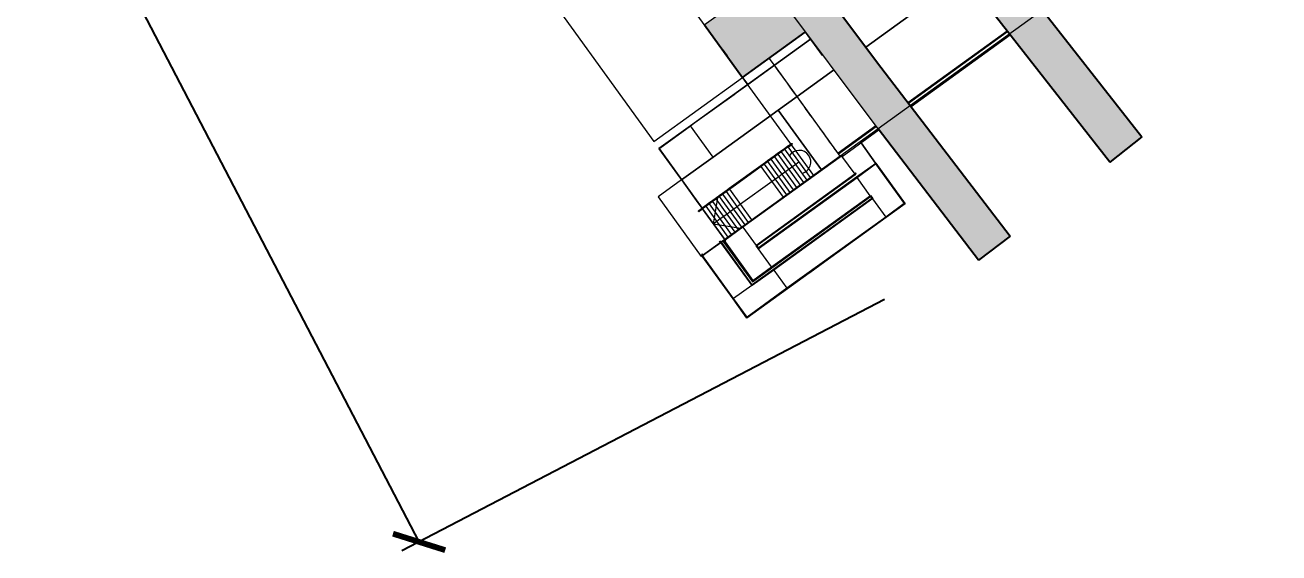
# Model space of a CAD drawing. Header units: metres. Extents: x 286532 to 329498, y 7396783 to 7466136.
# Drawn here: x 320370.2 to 320451.2, y 7410242.3 to 7410276.4 of the extents above; entities that cross this region are included whole.
import ezdxf

# ---------------------------------------------------------------- set-up
doc = ezdxf.new("R2010")
doc.units = ezdxf.units.M
doc.header["$LTSCALE"] = 10
doc.layers.get('0').update_dxf_attribs({"color": 255})
for name, color, linetype, lineweight in [('_  ARQ-AUX-001', 1, 'Continuous', 5), ('_AUX-PLATAFORMA COTAS', 1, 'Continuous', 25), ('_AUX-PLATAFORMA EXISTENTE', 252, 'Continuous', 25), ('ARQ-AUX-001', 1, 'Continuous', 5)]:
    doc.layers.add(name, color=color, linetype=linetype, lineweight=lineweight)
doc.styles.get("Standard").update_dxf_attribs({"font": 'arial.ttf'})
doc.dimstyles.new('ISO-25', dxfattribs={"dimtxt": 2.5, "dimasz": 2.5, "dimexe": 1.25, "dimexo": 0.625, "dimtad": 1, "dimtxsty": 'Standard', "dimcen": 2.5, "dimadec": 0, "dimazin": 0, "dimtfac": 1, "dimtmove": 0, "dimatfit": 3, "dimfxl": 1, "dimarcsym": 0})

# ---------------------------------------------------------------- blocks, each defined once
blk = doc.blocks.new('estação_perus')
at = {"layer": '_  ARQ-AUX-001', "transparency": 33554534}
blk.add_hatch(color=256, dxfattribs=at).paths.add_polyline_path([(40.057, -44.128), (40.056, -44.128), (38.841, -45.007)], flags=0)
at = {"layer": '_AUX-PLATAFORMA EXISTENTE', "true_color": 0xa1a1a1}
for points in [[(-50.602, 166.706), (-53.344, 166.154), (-47.854, 148.223), (-42.138, 131.958), (-36.161, 115.924), (-30.418, 101.505), (-24.058, 87.36), (-16.81, 71.822), (-9.221, 56.574), (-1.548, 42.377), (6.943, 27.569), (15.514, 13.611), (24.533, -0.032), (33.802, -13.424), (42.93, -25.948), (57.454, -44.507), (59.527, -42.885), (47.32, -27.286), (51.392, -24.345), (49.87, -22.237), (45.717, -25.237), (44.935, -24.229), (39.871, -17.049), (41.949, -15.548), (46.379, -21.674), (48.406, -20.21), (41.666, -10.879), (37.554, -13.842), (26.22, 2.555), (17.578, 15.629), (9.115, 29.411), (0.705, 44.077), (-6.991, 58.319), (-14.525, 73.472), (-21.804, 89.108), (-27.885, 102.634), (-33.555, 116.872), (-39.49, 132.793), (-45.147, 148.89), (-50.591, 166.67)], [(-60.092, 161.681), (-61.418, 161.319), (-56.7, 143.868), (-51.182, 126.969), (-45.219, 110.936), (-38.29, 94.067), (-30.653, 77.112), (-23.269, 61.646), (-15.004, 45.463), (-6.444, 30.138), (2.036, 15.864), (11.308, 1.305), (20.674, -12.611), (24.888, -18.547), (20.854, -21.252), (25.346, -27.471), (25.38, -27.446), (29.84, -33.621), (31.829, -32.184), (27.523, -26.223), (29.584, -24.735), (35.353, -32.722), (31.304, -35.647), (33.753, -39.039), (37.803, -36.114), (39.026, -37.798), (48.985, -50.83), (51.025, -49.295), (42.675, -38.369), (32.163, -24.381), (22.689, -11.035), (13.375, 2.809), (3.961, 17.618), (-4.535, 31.954), (-12.811, 46.788), (-20.912, 62.67), (-28.534, 78.643), (-35.865, 94.944), (-42.774, 111.769), (-48.917, 128.315), (-54.569, 144.227), (-60.015, 161.436)]]:
    blk.add_hatch(color=253, dxfattribs=at).paths.add_polyline_path(points, flags=0)
at = {"layer": '_  ARQ-AUX-001'}
for p, q in [((68.378, -23.67), (38.33, -45.375)), ((35.319, -32.747), (31.266, -35.675)), ((42.51, -42.356), (35.319, -32.747)), ((48.052, -32.493), (41.705, -37.078)), ((41.705, -37.078), (48.052, -32.493)), ((31.266, -35.675), (38.33, -45.375)), ((37.803, -36.114), (38.901, -37.634)), ((50.834, -36.047), (44.434, -40.67)), ((44.458, -40.702), (50.859, -36.079)), ((44.63, -40.927), (51.021, -36.287)), ((51.021, -36.287), (50.349, -36.775)), ((35.811, -38.251), (38.134, -36.573)), ((38.134, -36.573), (35.811, -38.251)), ((50.349, -36.775), (49.448, -37.429)), ((35.811, -38.251), (35.48, -37.792)), ((49.448, -37.429), (47.53, -38.821)), ((35.811, -38.251), (30.385, -42.17)), ((34.085, -39.498), (35.811, -38.251)), ((37.275, -40.277), (35.811, -38.251)), ((39.624, -38.58), (37.275, -40.277)), ((37.275, -40.277), (39.624, -38.58)), ((47.53, -38.821), (46.337, -39.688)), ((34.085, -39.498), (28.368, -43.627)), ((33.348, -40.03), (34.085, -39.498)), ((33.753, -39.039), (34.085, -39.498)), ((33.753, -39.039), (34.085, -39.498)), ((33.98, -39.352), (33.811, -39.118)), ((34.085, -39.498), (33.98, -39.352)), ((30.68, -41.957), (33.203, -40.135)), ((33.203, -40.135), (33.348, -40.03)), ((36.059, -41.156), (37.275, -40.277)), ((37.275, -40.277), (36.059, -41.156)), ((40.057, -44.128), (37.275, -40.277)), ((45.766, -40.102), (44.63, -40.927)), ((46.337, -39.688), (45.766, -40.102)), ((31.849, -44.196), (36.059, -41.156)), ((36.059, -41.156), (31.849, -44.196)), ((36.059, -41.156), (38.841, -45.007)), ((38.841, -45.007), (36.059, -41.156)), ((30.385, -42.17), (30.68, -41.957)), ((30.385, -42.17), (28.359, -43.634)), ((28.409, -43.598), (30.385, -42.17)), ((31.849, -44.196), (30.385, -42.17)), ((42.364, -42.165), (39.916, -43.933)), ((39.939, -43.966), (42.388, -42.197)), ((42.564, -42.427), (40.18, -44.157)), ((42.564, -42.427), (41.61, -43.12)), ((28.359, -43.634), (29.822, -45.66)), ((28.368, -43.627), (28.409, -43.598)), ((28.368, -43.627), (31.15, -47.478)), ((28.376, -43.639), (28.368, -43.627)), ((29.746, -45.535), (28.376, -43.639)), ((36.681, -43.488), (34.93, -44.753)), ((36.705, -43.522), (34.954, -44.787)), ((36.459, -43.643), (36.24, -43.801)), ((36.678, -43.485), (36.459, -43.643)), ((37.923, -45.668), (36.486, -43.68)), ((37.923, -45.668), (36.486, -43.68)), ((36.842, -43.372), (36.681, -43.488)), ((36.681, -43.488), (36.705, -43.522)), ((36.842, -43.372), (36.691, -43.481)), ((36.693, -43.483), (36.693, -43.483)), ((36.705, -43.522), (36.866, -43.406)), ((38.141, -45.51), (36.705, -43.522)), ((38.141, -45.51), (36.705, -43.522)), ((36.714, -43.512), (36.714, -43.512)), ((36.716, -43.515), (36.866, -43.406)), ((36.951, -43.315), (36.951, -43.315)), ((41.61, -43.12), (41.402, -43.27)), ((42.346, -44.571), (41.402, -43.27)), ((41.402, -43.27), (41.816, -43.841)), ((31.849, -44.196), (29.822, -45.66)), ((29.822, -45.66), (31.849, -44.196)), ((40.056, -44.128), (33.752, -48.681)), ((40.148, -44.113), (33.777, -48.715)), ((35.365, -44.433), (35.146, -44.591)), ((35.584, -44.275), (35.365, -44.433)), ((36.828, -46.459), (35.392, -44.471)), ((36.828, -46.459), (35.392, -44.471)), ((35.803, -44.117), (35.584, -44.275)), ((37.047, -46.301), (35.611, -44.313)), ((37.047, -46.301), (35.611, -44.313)), ((36.021, -43.959), (35.803, -44.117)), ((37.266, -46.143), (35.83, -44.155)), ((37.266, -46.143), (35.83, -44.155)), ((36.24, -43.801), (36.021, -43.959)), ((37.485, -45.985), (36.049, -43.996)), ((37.485, -45.985), (36.049, -43.996)), ((37.704, -45.827), (36.268, -43.838)), ((37.704, -45.827), (36.268, -43.838)), ((37.41, -44.498), (37.191, -44.656)), ((38.841, -45.007), (40.057, -44.128)), ((39.919, -43.937), (39.931, -43.954)), ((40.124, -44.079), (40.056, -44.128)), ((40.124, -44.079), (40.146, -44.062)), ((40.124, -44.079), (40.146, -44.062)), ((40.124, -44.079), (40.148, -44.113)), ((40.133, -44.091), (40.139, -44.1)), ((40.17, -44.096), (40.148, -44.113)), ((40.17, -44.096), (40.148, -44.113)), ((40.148, -44.113), (41.002, -45.295)), ((40.22, -44.118), (40.209, -44.103)), ((40.22, -44.118), (40.209, -44.103)), ((40.22, -44.118), (40.254, -44.093)), ((40.254, -44.093), (40.22, -44.118)), ((40.254, -44.093), (40.22, -44.118)), ((40.22, -44.118), (40.254, -44.093)), ((40.243, -44.078), (40.254, -44.093)), ((40.243, -44.078), (40.254, -44.093)), ((41.816, -43.841), (42.346, -44.571)), ((38.841, -45.007), (31.091, -50.604)), ((34.927, -44.749), (32.901, -46.213)), ((34.93, -44.753), (33.122, -46.059)), ((34.954, -44.787), (33.147, -46.093)), ((41.002, -45.295), (34.613, -49.909)), ((35.146, -44.591), (34.927, -44.749)), ((36.39, -46.775), (34.954, -44.787)), ((36.39, -46.775), (34.954, -44.787)), ((36.609, -46.617), (35.173, -44.629)), ((36.609, -46.617), (35.173, -44.629)), ((36.316, -45.288), (36.097, -45.446)), ((36.535, -45.13), (36.316, -45.288)), ((36.753, -44.972), (36.535, -45.13)), ((36.972, -44.814), (36.753, -44.972)), ((37.191, -44.656), (36.972, -44.814)), ((41.024, -45.278), (41.002, -45.295)), ((41.024, -45.278), (41.002, -45.295)), ((41.002, -45.295), (41.027, -45.329)), ((41.017, -45.316), (41.011, -45.307)), ((41.02, -45.225), (41.054, -45.201)), ((41.054, -45.201), (41.02, -45.225)), ((41.054, -45.201), (41.02, -45.225)), ((41.02, -45.225), (41.054, -45.201)), ((41.02, -45.225), (41.03, -45.24)), ((41.02, -45.225), (41.03, -45.24)), ((41.027, -45.329), (41.049, -45.313)), ((41.027, -45.329), (41.049, -45.313)), ((41.065, -45.216), (41.054, -45.201)), ((41.065, -45.216), (41.054, -45.201)), ((41.119, -45.457), (42.352, -44.566)), ((41.144, -45.491), (42.343, -44.625)), ((42.343, -44.625), (44.192, -47.185)), ((42.352, -44.566), (44.25, -47.194)), ((29.822, -45.66), (28.309, -46.753)), ((29.832, -45.654), (29.746, -45.535)), ((30.099, -46.024), (29.832, -45.654)), ((30.787, -46.976), (30.099, -46.024)), ((38.33, -45.375), (31.141, -50.568)), ((33.122, -46.059), (32.903, -46.217)), ((33.147, -46.093), (32.928, -46.251)), ((35.659, -45.763), (33.632, -47.227)), ((41.027, -45.329), (34.672, -49.919)), ((34.755, -50.105), (41.144, -45.491)), ((34.764, -50.047), (41.119, -45.457)), ((35.878, -45.605), (35.659, -45.763)), ((36.097, -45.446), (35.878, -45.605)), ((41.997, -46.673), (41.144, -45.491)), ((28.309, -46.753), (31.091, -50.604)), ((32.903, -46.217), (31.152, -47.482)), ((32.928, -46.251), (31.177, -47.516)), ((32.025, -46.846), (31.806, -47.004)), ((31.881, -48.491), (32.152, -46.811)), ((32.244, -46.687), (32.025, -46.846)), ((33.489, -48.872), (32.052, -46.883)), ((33.489, -48.872), (32.052, -46.883)), ((32.463, -46.529), (32.244, -46.687)), ((33.707, -48.713), (32.271, -46.725)), ((33.707, -48.713), (32.271, -46.725)), ((32.682, -46.371), (32.463, -46.529)), ((33.926, -48.555), (32.49, -46.567)), ((33.926, -48.555), (32.49, -46.567)), ((32.901, -46.213), (32.682, -46.371)), ((34.145, -48.397), (32.709, -46.409)), ((34.145, -48.397), (32.709, -46.409)), ((34.364, -48.239), (32.928, -46.251)), ((34.364, -48.239), (32.928, -46.251)), ((34.398, -52.241), (42.005, -46.719)), ((35.626, -51.275), (42.014, -46.66)), ((35.65, -51.309), (42.005, -46.719)), ((42.097, -46.847), (35.743, -51.437)), ((42.156, -46.857), (35.767, -51.471)), ((42.005, -46.719), (42.097, -46.847)), ((42.014, -46.66), (42.156, -46.857)), ((42.139, -46.869), (42.993, -48.051)), ((31.152, -47.482), (30.787, -46.976)), ((31.152, -47.482), (30.991, -47.598)), ((31.142, -47.489), (30.991, -47.598)), ((31.016, -47.632), (31.177, -47.516)), ((31.016, -47.632), (31.166, -47.523)), ((31.143, -47.491), (31.143, -47.491)), ((31.368, -47.32), (31.15, -47.478)), ((31.177, -47.516), (31.152, -47.482)), ((31.165, -47.521), (31.165, -47.521)), ((31.177, -47.516), (32.551, -49.418)), ((32.613, -49.505), (31.177, -47.516)), ((32.258, -49.012), (31.177, -47.516)), ((31.587, -47.162), (31.368, -47.32)), ((32.832, -49.346), (31.396, -47.357)), ((32.832, -49.346), (31.396, -47.357)), ((31.806, -47.004), (31.587, -47.162)), ((33.051, -49.188), (31.614, -47.199)), ((33.051, -49.188), (31.614, -47.199)), ((33.27, -49.03), (31.833, -47.041)), ((33.27, -49.03), (31.833, -47.041)), ((32.976, -47.701), (32.757, -47.859)), ((33.195, -47.543), (32.976, -47.701)), ((33.414, -47.385), (33.195, -47.543)), ((33.632, -47.227), (33.414, -47.385)), ((44.192, -47.185), (42.993, -48.051)), ((44.25, -47.194), (43.017, -48.085)), ((44.25, -47.194), (43.017, -48.085)), ((32.1, -48.333), (31.881, -48.491)), ((31.881, -48.491), (33.627, -48.773)), ((32.319, -48.175), (32.1, -48.333)), ((32.538, -48.017), (32.319, -48.175)), ((32.757, -47.859), (32.538, -48.017)), ((42.993, -48.051), (36.621, -52.653)), ((43.017, -48.085), (36.646, -52.687)), ((43.017, -48.085), (41.881, -48.906)), ((32.478, -49.318), (32.258, -49.012)), ((32.613, -49.505), (32.478, -49.318)), ((32.832, -49.346), (32.613, -49.505)), ((33.777, -48.715), (32.637, -49.538)), ((33.051, -49.188), (32.832, -49.346)), ((33.27, -49.03), (33.051, -49.188)), ((33.489, -48.872), (33.27, -49.03)), ((33.752, -48.681), (33.488, -48.871)), ((33.777, -48.715), (34.63, -49.897)), ((32.357, -49.689), (31.176, -50.543)), ((31.176, -50.543), (32.357, -49.689)), ((32.263, -49.638), (32.278, -49.627)), ((32.263, -49.638), (32.278, -49.627)), ((32.288, -49.672), (32.263, -49.638)), ((32.263, -49.638), (32.288, -49.672)), ((32.288, -49.672), (32.263, -49.638)), ((32.263, -49.638), (32.288, -49.672)), ((32.303, -49.661), (32.288, -49.672)), ((32.303, -49.661), (32.288, -49.672)), ((32.357, -49.689), (32.341, -49.667)), ((32.357, -49.689), (32.341, -49.667)), ((32.357, -49.689), (32.391, -49.665)), ((32.357, -49.689), (32.391, -49.665)), ((32.374, -49.677), (32.357, -49.689)), ((34.372, -52.479), (32.357, -49.689)), ((32.37, -49.68), (32.379, -49.674)), ((32.375, -49.643), (32.392, -49.665)), ((32.375, -49.643), (32.392, -49.665)), ((32.391, -49.665), (32.481, -49.6)), ((34.382, -52.42), (32.391, -49.665)), ((32.481, -49.6), (32.55, -49.696)), ((32.613, -49.504), (32.519, -49.572)), ((32.52, -49.572), (32.589, -49.668)), ((32.55, -49.696), (32.683, -49.6)), ((32.589, -49.668), (32.55, -49.696)), ((32.55, -49.696), (34.398, -52.241)), ((32.637, -49.538), (32.578, -49.581)), ((32.578, -49.581), (32.623, -49.644)), ((32.589, -49.668), (34.417, -52.2)), ((32.683, -49.6), (32.613, -49.505)), ((32.623, -49.644), (34.427, -52.141)), ((34.613, -49.909), (34.755, -50.105)), ((34.672, -49.919), (34.764, -50.047)), ((35.626, -51.275), (34.772, -50.093)), ((31.125, -50.545), (31.141, -50.568)), ((31.125, -50.545), (31.141, -50.568)), ((31.156, -50.438), (31.141, -50.448)), ((31.156, -50.438), (31.141, -50.448)), ((31.141, -50.568), (31.176, -50.543)), ((31.141, -50.568), (31.176, -50.543)), ((33.144, -53.34), (31.141, -50.568)), ((31.289, -50.775), (31.146, -50.574)), ((31.289, -50.775), (31.146, -50.574)), ((31.291, -50.775), (31.146, -50.574)), ((31.163, -50.552), (31.154, -50.559)), ((31.181, -50.472), (31.156, -50.438)), ((31.156, -50.438), (31.181, -50.472)), ((31.181, -50.472), (31.156, -50.438)), ((31.156, -50.438), (31.181, -50.472)), ((31.176, -50.543), (31.158, -50.555)), ((31.175, -50.543), (31.159, -50.521)), ((31.175, -50.543), (31.159, -50.521)), ((31.166, -50.482), (31.181, -50.472)), ((31.166, -50.482), (31.181, -50.472)), ((33.178, -53.316), (31.176, -50.543)), ((31.365, -50.883), (31.289, -50.775)), ((31.289, -50.775), (31.365, -50.883)), ((39.394, -50.702), (38.089, -51.645)), ((35.767, -51.471), (34.372, -52.479)), ((35.743, -51.437), (34.382, -52.42)), ((34.417, -52.2), (35.65, -51.309)), ((34.427, -52.141), (35.626, -51.275)), ((35.767, -51.471), (36.621, -52.653)), ((34.36, -52.462), (33.178, -53.316)), ((33.144, -53.34), (33.118, -53.304)), ((34.035, -54.573), (33.144, -53.34)), ((34.044, -54.515), (33.178, -53.316)), ((36.646, -52.687), (34.035, -54.573)), ((36.621, -52.653), (34.044, -54.515))]:
    blk.add_line(p, q, dxfattribs=at)
blk.add_lwpolyline([(25.38, -27.446), (19.663, -31.576), (28.036, -43.168), (33.753, -39.039)], close=True, dxfattribs=at)
at = {"layer": '_  ARQ-AUX-001', "color": 27, "flags": 128}
for points in [[(35.811, -38.251), (35.664, -38.047), (35.519, -37.846), (35.479, -37.791)], [(37.275, -40.277), (37.13, -40.077), (36.984, -39.875), (36.838, -39.672), (36.691, -39.468), (36.543, -39.264), (36.396, -39.06), (36.248, -38.856), (36.102, -38.653), (35.956, -38.451), (35.811, -38.251)], [(39.938, -43.965), (39.939, -43.965), (39.932, -43.956), (39.918, -43.937), (39.897, -43.908), (39.869, -43.869), (39.834, -43.82), (39.792, -43.762), (39.743, -43.694), (39.687, -43.617), (39.625, -43.53), (39.556, -43.435), (39.481, -43.331), (39.399, -43.218), (39.312, -43.097), (39.218, -42.968), (39.119, -42.83), (39.015, -42.686), (38.905, -42.534), (38.79, -42.375), (38.671, -42.21), (38.547, -42.038), (38.419, -41.861), (38.287, -41.678), (38.151, -41.49), (38.012, -41.297), (37.869, -41.1), (37.724, -40.899), (37.576, -40.695), (37.427, -40.487), (37.275, -40.277)]]:
    blk.add_lwpolyline(points, dxfattribs=at)
at = {"layer": '_  ARQ-AUX-001', "flags": 128}
for points in [[(36.924, -43.313), (36.924, -43.313), (36.924, -43.313), (36.923, -43.313), (36.923, -43.313), (36.922, -43.314), (36.922, -43.314), (36.921, -43.315), (36.92, -43.316), (36.919, -43.316), (36.917, -43.317), (36.916, -43.318), (36.915, -43.319), (36.913, -43.32), (36.911, -43.322), (36.909, -43.323), (36.908, -43.324), (36.906, -43.326), (36.903, -43.327), (36.901, -43.329), (36.899, -43.331), (36.896, -43.332), (36.894, -43.334), (36.891, -43.336), (36.889, -43.338), (36.886, -43.34), (36.883, -43.342), (36.88, -43.344), (36.877, -43.346), (36.874, -43.348), (36.871, -43.35), (36.868, -43.353), (36.865, -43.355), (36.862, -43.357), (36.859, -43.36), (36.856, -43.362), (36.852, -43.364), (36.849, -43.367), (36.846, -43.369), (36.842, -43.371), (36.842, -43.372)], [(36.842, -43.372), (36.845, -43.37), (36.848, -43.367), (36.851, -43.365), (36.855, -43.363), (36.858, -43.36), (36.861, -43.358), (36.864, -43.356), (36.867, -43.353), (36.871, -43.351), (36.874, -43.349), (36.877, -43.347), (36.88, -43.345), (36.882, -43.342), (36.885, -43.34), (36.888, -43.338), (36.891, -43.336), (36.893, -43.335), (36.896, -43.333), (36.898, -43.331), (36.901, -43.329), (36.903, -43.328), (36.905, -43.326), (36.907, -43.325), (36.909, -43.323), (36.911, -43.322), (36.913, -43.321), (36.914, -43.32), (36.916, -43.318), (36.917, -43.317), (36.918, -43.317), (36.919, -43.316), (36.92, -43.315), (36.921, -43.314), (36.922, -43.314), (36.923, -43.313), (36.923, -43.313), (36.924, -43.313), (36.924, -43.313), (36.924, -43.313)], [(36.866, -43.406), (36.869, -43.404), (36.873, -43.401), (36.876, -43.399), (36.879, -43.397), (36.882, -43.394), (36.886, -43.392), (36.889, -43.39), (36.892, -43.387), (36.895, -43.385), (36.898, -43.383), (36.901, -43.381), (36.904, -43.379), (36.907, -43.376), (36.91, -43.374), (36.913, -43.372), (36.915, -43.371), (36.918, -43.369), (36.92, -43.367), (36.923, -43.365), (36.925, -43.363), (36.927, -43.362), (36.93, -43.36), (36.932, -43.359), (36.934, -43.357), (36.935, -43.356), (36.937, -43.355), (36.939, -43.354), (36.94, -43.352), (36.942, -43.351), (36.943, -43.351), (36.944, -43.35), (36.945, -43.349), (36.946, -43.348), (36.947, -43.348), (36.947, -43.347), (36.948, -43.347), (36.948, -43.347), (36.948, -43.347), (36.948, -43.347)], [(36.948, -43.347), (36.948, -43.347), (36.948, -43.347), (36.948, -43.347), (36.947, -43.347), (36.947, -43.348), (36.946, -43.348), (36.945, -43.349), (36.944, -43.35), (36.943, -43.35), (36.942, -43.351), (36.941, -43.352), (36.939, -43.353), (36.938, -43.354), (36.936, -43.356), (36.934, -43.357), (36.932, -43.358), (36.93, -43.36), (36.928, -43.361), (36.926, -43.363), (36.923, -43.365), (36.921, -43.366), (36.919, -43.368), (36.916, -43.37), (36.913, -43.372), (36.911, -43.374), (36.908, -43.376), (36.905, -43.378), (36.902, -43.38), (36.899, -43.382), (36.896, -43.384), (36.893, -43.387), (36.89, -43.389), (36.887, -43.391), (36.883, -43.394), (36.88, -43.396), (36.877, -43.398), (36.874, -43.401), (36.87, -43.403), (36.867, -43.405), (36.866, -43.406)], [(36.924, -43.313), (36.925, -43.312), (36.925, -43.312), (36.926, -43.311), (36.927, -43.311), (36.928, -43.31), (36.928, -43.31), (36.929, -43.31), (36.93, -43.309), (36.931, -43.309), (36.931, -43.309), (36.932, -43.309), (36.933, -43.309), (36.934, -43.309), (36.935, -43.309), (36.936, -43.309), (36.936, -43.309), (36.937, -43.309), (36.938, -43.309), (36.939, -43.309), (36.94, -43.309), (36.941, -43.309), (36.941, -43.309), (36.942, -43.309), (36.943, -43.31), (36.944, -43.31), (36.945, -43.31), (36.945, -43.311), (36.946, -43.311), (36.947, -43.311), (36.948, -43.312), (36.948, -43.312), (36.949, -43.313), (36.95, -43.313), (36.95, -43.314), (36.951, -43.315)], [(36.953, -43.317), (36.954, -43.318), (36.954, -43.319), (36.955, -43.319), (36.955, -43.32), (36.955, -43.321), (36.956, -43.322), (36.956, -43.322), (36.956, -43.323), (36.956, -43.324), (36.957, -43.325), (36.957, -43.326), (36.957, -43.326), (36.957, -43.327), (36.957, -43.328), (36.957, -43.329), (36.957, -43.33), (36.957, -43.331), (36.957, -43.332), (36.957, -43.332), (36.957, -43.333), (36.957, -43.334), (36.957, -43.335), (36.956, -43.336), (36.956, -43.336), (36.956, -43.337), (36.955, -43.338), (36.955, -43.339), (36.955, -43.339), (36.954, -43.34), (36.954, -43.341), (36.953, -43.342), (36.953, -43.342), (36.952, -43.343), (36.952, -43.344), (36.951, -43.344), (36.951, -43.345), (36.95, -43.345), (36.949, -43.346), (36.949, -43.346), (36.948, -43.347)], [(36.951, -43.315), (36.952, -43.316), (36.953, -43.316), (36.953, -43.317), (36.953, -43.317)], [(40.146, -44.062), (40.148, -44.061), (40.151, -44.059), (40.153, -44.058), (40.155, -44.057), (40.158, -44.055), (40.16, -44.054), (40.163, -44.053), (40.166, -44.053), (40.168, -44.052), (40.171, -44.051), (40.174, -44.05), (40.177, -44.05), (40.179, -44.05), (40.182, -44.049), (40.185, -44.049), (40.188, -44.049), (40.19, -44.049), (40.193, -44.05), (40.196, -44.05), (40.199, -44.05), (40.201, -44.051), (40.204, -44.052), (40.207, -44.052), (40.209, -44.053), (40.212, -44.054), (40.215, -44.055), (40.217, -44.056), (40.22, -44.058), (40.222, -44.059), (40.224, -44.06), (40.227, -44.062), (40.229, -44.064), (40.231, -44.065), (40.233, -44.067), (40.235, -44.069), (40.237, -44.071), (40.239, -44.073), (40.241, -44.075), (40.242, -44.077), (40.243, -44.078)], [(40.146, -44.062), (40.148, -44.061), (40.151, -44.059), (40.153, -44.058), (40.155, -44.057), (40.158, -44.055), (40.16, -44.054), (40.163, -44.053), (40.166, -44.053), (40.168, -44.052), (40.171, -44.051), (40.174, -44.05), (40.177, -44.05), (40.179, -44.05), (40.182, -44.049), (40.185, -44.049), (40.188, -44.049), (40.19, -44.049), (40.193, -44.05), (40.196, -44.05), (40.199, -44.05), (40.201, -44.051), (40.204, -44.052), (40.207, -44.052), (40.209, -44.053), (40.212, -44.054), (40.215, -44.055), (40.217, -44.056), (40.22, -44.058), (40.222, -44.059), (40.224, -44.06), (40.227, -44.062), (40.229, -44.064), (40.231, -44.065), (40.233, -44.067), (40.235, -44.069), (40.237, -44.071), (40.239, -44.073), (40.241, -44.075), (40.242, -44.077), (40.243, -44.078)], [(40.209, -44.103), (40.208, -44.102), (40.208, -44.101), (40.207, -44.1), (40.206, -44.099), (40.205, -44.099), (40.204, -44.098), (40.204, -44.097), (40.203, -44.096), (40.202, -44.096), (40.201, -44.095), (40.2, -44.095), (40.199, -44.094), (40.198, -44.094), (40.197, -44.093), (40.196, -44.093), (40.195, -44.093), (40.194, -44.092), (40.193, -44.092), (40.192, -44.092), (40.191, -44.092), (40.189, -44.091), (40.188, -44.091), (40.187, -44.091), (40.186, -44.091), (40.185, -44.091), (40.184, -44.091), (40.183, -44.092), (40.182, -44.092), (40.181, -44.092), (40.18, -44.092), (40.179, -44.092), (40.178, -44.093), (40.177, -44.093), (40.176, -44.094), (40.175, -44.094), (40.174, -44.095), (40.173, -44.095), (40.172, -44.096), (40.171, -44.096), (40.17, -44.096)], [(40.209, -44.103), (40.208, -44.102), (40.208, -44.101), (40.207, -44.1), (40.206, -44.099), (40.205, -44.099), (40.204, -44.098), (40.204, -44.097), (40.203, -44.096), (40.202, -44.096), (40.201, -44.095), (40.2, -44.095), (40.199, -44.094), (40.198, -44.094), (40.197, -44.093), (40.196, -44.093), (40.195, -44.093), (40.194, -44.092), (40.193, -44.092), (40.192, -44.092), (40.191, -44.092), (40.189, -44.091), (40.188, -44.091), (40.187, -44.091), (40.186, -44.091), (40.185, -44.091), (40.184, -44.091), (40.183, -44.092), (40.182, -44.092), (40.181, -44.092), (40.18, -44.092), (40.179, -44.092), (40.178, -44.093), (40.177, -44.093), (40.176, -44.094), (40.175, -44.094), (40.174, -44.095), (40.173, -44.095), (40.172, -44.096), (40.171, -44.096), (40.17, -44.096)], [(41.03, -45.24), (41.031, -45.241), (41.032, -45.242), (41.032, -45.243), (41.033, -45.244), (41.033, -45.245), (41.034, -45.246), (41.034, -45.247), (41.034, -45.248), (41.035, -45.249), (41.035, -45.25), (41.035, -45.251), (41.035, -45.252), (41.036, -45.253), (41.036, -45.254), (41.036, -45.256), (41.036, -45.257), (41.036, -45.258), (41.036, -45.259), (41.035, -45.26), (41.035, -45.261), (41.035, -45.262), (41.035, -45.263), (41.034, -45.264), (41.034, -45.265), (41.034, -45.266), (41.033, -45.267), (41.033, -45.268), (41.032, -45.269), (41.032, -45.27), (41.031, -45.271), (41.031, -45.272), (41.03, -45.273), (41.029, -45.274), (41.029, -45.275), (41.028, -45.275), (41.027, -45.276), (41.026, -45.277), (41.025, -45.278), (41.025, -45.278), (41.024, -45.278)], [(41.03, -45.24), (41.031, -45.241), (41.032, -45.242), (41.032, -45.243), (41.033, -45.244), (41.033, -45.245), (41.034, -45.246), (41.034, -45.247), (41.034, -45.248), (41.035, -45.249), (41.035, -45.25), (41.035, -45.251), (41.035, -45.252), (41.036, -45.253), (41.036, -45.254), (41.036, -45.256), (41.036, -45.257), (41.036, -45.258), (41.036, -45.259), (41.035, -45.26), (41.035, -45.261), (41.035, -45.262), (41.035, -45.263), (41.034, -45.264), (41.034, -45.265), (41.034, -45.266), (41.033, -45.267), (41.033, -45.268), (41.032, -45.269), (41.032, -45.27), (41.031, -45.271), (41.031, -45.272), (41.03, -45.273), (41.029, -45.274), (41.029, -45.275), (41.028, -45.275), (41.027, -45.276), (41.026, -45.277), (41.025, -45.278), (41.025, -45.278), (41.024, -45.278)], [(41.049, -45.313), (41.051, -45.311), (41.053, -45.309), (41.055, -45.307), (41.057, -45.305), (41.059, -45.303), (41.061, -45.301), (41.063, -45.299), (41.065, -45.297), (41.066, -45.295), (41.068, -45.292), (41.069, -45.29), (41.07, -45.287), (41.071, -45.285), (41.073, -45.282), (41.074, -45.28), (41.074, -45.277), (41.075, -45.274), (41.076, -45.272), (41.076, -45.269), (41.077, -45.266), (41.077, -45.264), (41.078, -45.261), (41.078, -45.258), (41.078, -45.255), (41.078, -45.252), (41.077, -45.25), (41.077, -45.247), (41.077, -45.244), (41.076, -45.241), (41.075, -45.239), (41.075, -45.236), (41.074, -45.233), (41.073, -45.231), (41.072, -45.228), (41.071, -45.226), (41.069, -45.223), (41.068, -45.221), (41.066, -45.218), (41.065, -45.216), (41.065, -45.216)], [(41.049, -45.313), (41.051, -45.311), (41.053, -45.309), (41.055, -45.307), (41.057, -45.305), (41.059, -45.303), (41.061, -45.301), (41.063, -45.299), (41.065, -45.297), (41.066, -45.295), (41.068, -45.292), (41.069, -45.29), (41.07, -45.287), (41.071, -45.285), (41.073, -45.282), (41.074, -45.28), (41.074, -45.277), (41.075, -45.274), (41.076, -45.272), (41.076, -45.269), (41.077, -45.266), (41.077, -45.264), (41.078, -45.261), (41.078, -45.258), (41.078, -45.255), (41.078, -45.252), (41.077, -45.25), (41.077, -45.247), (41.077, -45.244), (41.076, -45.241), (41.075, -45.239), (41.075, -45.236), (41.074, -45.233), (41.073, -45.231), (41.072, -45.228), (41.071, -45.226), (41.069, -45.223), (41.068, -45.221), (41.066, -45.218), (41.065, -45.216), (41.065, -45.216)], [(30.904, -47.687), (30.904, -47.686), (30.903, -47.685), (30.903, -47.684), (30.902, -47.684), (30.902, -47.683), (30.902, -47.682), (30.901, -47.681), (30.901, -47.681), (30.901, -47.68), (30.901, -47.679), (30.901, -47.678), (30.9, -47.677), (30.9, -47.676), (30.9, -47.676), (30.9, -47.675), (30.9, -47.674), (30.9, -47.673), (30.9, -47.672), (30.9, -47.671), (30.901, -47.671), (30.901, -47.67), (30.901, -47.669), (30.901, -47.668), (30.901, -47.667), (30.902, -47.667), (30.902, -47.666), (30.902, -47.665), (30.903, -47.664), (30.903, -47.664), (30.904, -47.663), (30.904, -47.662), (30.905, -47.661), (30.905, -47.661), (30.906, -47.66), (30.906, -47.66), (30.907, -47.659), (30.907, -47.658), (30.908, -47.658), (30.909, -47.657), (30.909, -47.657)], [(30.933, -47.691), (30.933, -47.692), (30.932, -47.692), (30.931, -47.693), (30.931, -47.693), (30.93, -47.693), (30.929, -47.694), (30.928, -47.694), (30.928, -47.694), (30.927, -47.694), (30.926, -47.695), (30.925, -47.695), (30.924, -47.695), (30.923, -47.695), (30.923, -47.695), (30.922, -47.695), (30.921, -47.695), (30.92, -47.695), (30.919, -47.695), (30.918, -47.695), (30.918, -47.695), (30.917, -47.695), (30.916, -47.695), (30.915, -47.694), (30.914, -47.694), (30.914, -47.694), (30.913, -47.693), (30.912, -47.693), (30.911, -47.693), (30.911, -47.692), (30.91, -47.692), (30.909, -47.691), (30.908, -47.691), (30.908, -47.69), (30.907, -47.69), (30.907, -47.689), (30.906, -47.689), (30.905, -47.688), (30.905, -47.687), (30.904, -47.687), (30.904, -47.687)], [(30.909, -47.657), (30.909, -47.657), (30.909, -47.657), (30.909, -47.657), (30.91, -47.656), (30.911, -47.656), (30.911, -47.655), (30.912, -47.655), (30.913, -47.654), (30.914, -47.653), (30.915, -47.653), (30.917, -47.652), (30.918, -47.65), (30.92, -47.649), (30.921, -47.648), (30.923, -47.647), (30.925, -47.645), (30.927, -47.644), (30.929, -47.642), (30.932, -47.641), (30.934, -47.639), (30.936, -47.637), (30.939, -47.636), (30.941, -47.634), (30.944, -47.632), (30.947, -47.63), (30.95, -47.628), (30.952, -47.626), (30.955, -47.624), (30.958, -47.621), (30.961, -47.619), (30.965, -47.617), (30.968, -47.615), (30.971, -47.612), (30.974, -47.61), (30.977, -47.608), (30.981, -47.605), (30.984, -47.603), (30.987, -47.601), (30.99, -47.598), (30.991, -47.598)], [(30.991, -47.598), (30.988, -47.6), (30.985, -47.602), (30.981, -47.605), (30.978, -47.607), (30.975, -47.61), (30.972, -47.612), (30.969, -47.614), (30.965, -47.616), (30.962, -47.619), (30.959, -47.621), (30.956, -47.623), (30.953, -47.625), (30.95, -47.627), (30.948, -47.629), (30.945, -47.631), (30.942, -47.633), (30.939, -47.635), (30.937, -47.637), (30.935, -47.639), (30.932, -47.64), (30.93, -47.642), (30.928, -47.644), (30.926, -47.645), (30.924, -47.646), (30.922, -47.648), (30.92, -47.649), (30.919, -47.65), (30.917, -47.651), (30.916, -47.652), (30.914, -47.653), (30.913, -47.654), (30.912, -47.655), (30.911, -47.655), (30.911, -47.656), (30.91, -47.656), (30.91, -47.657), (30.909, -47.657), (30.909, -47.657), (30.909, -47.657)], [(31.016, -47.632), (31.013, -47.634), (31.009, -47.637), (31.006, -47.639), (31.003, -47.641), (30.999, -47.644), (30.996, -47.646), (30.993, -47.648), (30.99, -47.65), (30.987, -47.653), (30.984, -47.655), (30.981, -47.657), (30.978, -47.659), (30.975, -47.661), (30.972, -47.663), (30.969, -47.665), (30.967, -47.667), (30.964, -47.669), (30.962, -47.671), (30.959, -47.673), (30.957, -47.674), (30.955, -47.676), (30.952, -47.678), (30.95, -47.679), (30.948, -47.68), (30.947, -47.682), (30.945, -47.683), (30.943, -47.684), (30.942, -47.685), (30.94, -47.686), (30.939, -47.687), (30.938, -47.688), (30.937, -47.689), (30.936, -47.689), (30.935, -47.69), (30.935, -47.69), (30.934, -47.691), (30.934, -47.691), (30.934, -47.691), (30.933, -47.691)], [(30.933, -47.691), (30.934, -47.691), (30.934, -47.691), (30.934, -47.691), (30.935, -47.69), (30.935, -47.69), (30.936, -47.69), (30.937, -47.689), (30.938, -47.688), (30.939, -47.687), (30.94, -47.687), (30.941, -47.686), (30.943, -47.685), (30.944, -47.683), (30.946, -47.682), (30.948, -47.681), (30.95, -47.679), (30.952, -47.678), (30.954, -47.676), (30.956, -47.675), (30.958, -47.673), (30.961, -47.671), (30.963, -47.67), (30.966, -47.668), (30.969, -47.666), (30.971, -47.664), (30.974, -47.662), (30.977, -47.66), (30.98, -47.658), (30.983, -47.656), (30.986, -47.653), (30.989, -47.651), (30.992, -47.649), (30.995, -47.647), (30.999, -47.644), (31.002, -47.642), (31.005, -47.64), (31.008, -47.637), (31.012, -47.635), (31.015, -47.632), (31.016, -47.632)], [(32.278, -49.627), (32.281, -49.625), (32.283, -49.624), (32.285, -49.622), (32.288, -49.621), (32.29, -49.62), (32.293, -49.619), (32.296, -49.618), (32.298, -49.617), (32.301, -49.616), (32.304, -49.615), (32.306, -49.615), (32.309, -49.614), (32.312, -49.614), (32.315, -49.614), (32.317, -49.614), (32.32, -49.614), (32.323, -49.614), (32.326, -49.614), (32.328, -49.614), (32.331, -49.615), (32.334, -49.615), (32.337, -49.616), (32.339, -49.617), (32.342, -49.618), (32.344, -49.619), (32.347, -49.62), (32.35, -49.621), (32.352, -49.622), (32.354, -49.623), (32.357, -49.625), (32.359, -49.626), (32.361, -49.628), (32.364, -49.63), (32.366, -49.632), (32.368, -49.634), (32.37, -49.636), (32.371, -49.638), (32.373, -49.64), (32.375, -49.642), (32.375, -49.643)], [(32.278, -49.627), (32.281, -49.625), (32.283, -49.624), (32.285, -49.622), (32.288, -49.621), (32.29, -49.62), (32.293, -49.619), (32.296, -49.618), (32.298, -49.617), (32.301, -49.616), (32.304, -49.615), (32.306, -49.615), (32.309, -49.614), (32.312, -49.614), (32.315, -49.614), (32.317, -49.614), (32.32, -49.614), (32.323, -49.614), (32.326, -49.614), (32.328, -49.614), (32.331, -49.615), (32.334, -49.615), (32.337, -49.616), (32.339, -49.617), (32.342, -49.618), (32.344, -49.619), (32.347, -49.62), (32.35, -49.621), (32.352, -49.622), (32.354, -49.623), (32.357, -49.625), (32.359, -49.626), (32.361, -49.628), (32.364, -49.63), (32.366, -49.632), (32.368, -49.634), (32.37, -49.636), (32.371, -49.638), (32.373, -49.64), (32.375, -49.642), (32.375, -49.643)], [(32.341, -49.667), (32.341, -49.666), (32.34, -49.665), (32.339, -49.665), (32.339, -49.664), (32.338, -49.663), (32.337, -49.662), (32.336, -49.662), (32.335, -49.661), (32.334, -49.66), (32.333, -49.66), (32.332, -49.659), (32.331, -49.659), (32.33, -49.658), (32.329, -49.658), (32.328, -49.657), (32.327, -49.657), (32.326, -49.657), (32.325, -49.656), (32.324, -49.656), (32.323, -49.656), (32.322, -49.656), (32.321, -49.656), (32.32, -49.656), (32.319, -49.656), (32.318, -49.656), (32.316, -49.656), (32.315, -49.656), (32.314, -49.656), (32.313, -49.656), (32.312, -49.657), (32.311, -49.657), (32.31, -49.657), (32.309, -49.658), (32.308, -49.658), (32.307, -49.659), (32.306, -49.659), (32.305, -49.66), (32.304, -49.66), (32.303, -49.661), (32.303, -49.661)], [(32.341, -49.667), (32.341, -49.666), (32.34, -49.665), (32.339, -49.665), (32.339, -49.664), (32.338, -49.663), (32.337, -49.662), (32.336, -49.662), (32.335, -49.661), (32.334, -49.66), (32.333, -49.66), (32.332, -49.659), (32.331, -49.659), (32.33, -49.658), (32.329, -49.658), (32.328, -49.657), (32.327, -49.657), (32.326, -49.657), (32.325, -49.656), (32.324, -49.656), (32.323, -49.656), (32.322, -49.656), (32.321, -49.656), (32.32, -49.656), (32.319, -49.656), (32.318, -49.656), (32.316, -49.656), (32.315, -49.656), (32.314, -49.656), (32.313, -49.656), (32.312, -49.657), (32.311, -49.657), (32.31, -49.657), (32.309, -49.658), (32.308, -49.658), (32.307, -49.659), (32.306, -49.659), (32.305, -49.66), (32.304, -49.66), (32.303, -49.661), (32.303, -49.661)], [(31.141, -50.448), (31.139, -50.45), (31.137, -50.452), (31.135, -50.454), (31.133, -50.456), (31.131, -50.458), (31.129, -50.46), (31.127, -50.462), (31.125, -50.464), (31.124, -50.466), (31.122, -50.469), (31.121, -50.471), (31.12, -50.474), (31.118, -50.476), (31.117, -50.479), (31.116, -50.481), (31.115, -50.484), (31.115, -50.487), (31.114, -50.489), (31.113, -50.492), (31.113, -50.495), (31.113, -50.497), (31.112, -50.5), (31.112, -50.503), (31.112, -50.506), (31.112, -50.509), (31.112, -50.511), (31.113, -50.514), (31.113, -50.517), (31.114, -50.52), (31.114, -50.522), (31.115, -50.525), (31.116, -50.528), (31.117, -50.53), (31.118, -50.533), (31.119, -50.535), (31.12, -50.538), (31.122, -50.54), (31.123, -50.543), (31.125, -50.545), (31.125, -50.545)], [(31.141, -50.448), (31.139, -50.45), (31.137, -50.452), (31.135, -50.454), (31.133, -50.456), (31.131, -50.458), (31.129, -50.46), (31.127, -50.462), (31.125, -50.464), (31.124, -50.466), (31.122, -50.469), (31.121, -50.471), (31.12, -50.474), (31.118, -50.476), (31.117, -50.479), (31.116, -50.481), (31.115, -50.484), (31.115, -50.487), (31.114, -50.489), (31.113, -50.492), (31.113, -50.495), (31.113, -50.497), (31.112, -50.5), (31.112, -50.503), (31.112, -50.506), (31.112, -50.509), (31.112, -50.511), (31.113, -50.514), (31.113, -50.517), (31.114, -50.52), (31.114, -50.522), (31.115, -50.525), (31.116, -50.528), (31.117, -50.53), (31.118, -50.533), (31.119, -50.535), (31.12, -50.538), (31.122, -50.54), (31.123, -50.543), (31.125, -50.545), (31.125, -50.545)], [(31.159, -50.521), (31.159, -50.52), (31.158, -50.519), (31.158, -50.518), (31.157, -50.517), (31.157, -50.516), (31.156, -50.515), (31.156, -50.514), (31.155, -50.513), (31.155, -50.512), (31.155, -50.511), (31.155, -50.51), (31.154, -50.509), (31.154, -50.508), (31.154, -50.507), (31.154, -50.505), (31.154, -50.504), (31.154, -50.503), (31.154, -50.502), (31.154, -50.501), (31.155, -50.5), (31.155, -50.499), (31.155, -50.498), (31.155, -50.497), (31.156, -50.496), (31.156, -50.495), (31.156, -50.494), (31.157, -50.493), (31.157, -50.492), (31.158, -50.491), (31.159, -50.49), (31.159, -50.489), (31.16, -50.488), (31.161, -50.487), (31.161, -50.486), (31.162, -50.486), (31.163, -50.485), (31.164, -50.484), (31.164, -50.483), (31.165, -50.483), (31.166, -50.482)], [(31.159, -50.521), (31.159, -50.52), (31.158, -50.519), (31.158, -50.518), (31.157, -50.517), (31.157, -50.516), (31.156, -50.515), (31.156, -50.514), (31.155, -50.513), (31.155, -50.512), (31.155, -50.511), (31.155, -50.51), (31.154, -50.509), (31.154, -50.508), (31.154, -50.507), (31.154, -50.505), (31.154, -50.504), (31.154, -50.503), (31.154, -50.502), (31.154, -50.501), (31.155, -50.5), (31.155, -50.499), (31.155, -50.498), (31.155, -50.497), (31.156, -50.496), (31.156, -50.495), (31.156, -50.494), (31.157, -50.493), (31.157, -50.492), (31.158, -50.491), (31.159, -50.49), (31.159, -50.489), (31.16, -50.488), (31.161, -50.487), (31.161, -50.486), (31.162, -50.486), (31.163, -50.485), (31.164, -50.484), (31.164, -50.483), (31.165, -50.483), (31.166, -50.482)]]:
    blk.add_lwpolyline(points, dxfattribs=at)
at = {"layer": '_  ARQ-AUX-001'}
for centre, radius, start, end in [((36.693, -43.505), 0.021, 100.12674, 125.84102), ((36.693, -43.505), 0.021, 305.84102, 331.55531), ((37.41, -44.498), 0.75, 35.84102, 146.61025), ((37.41, -44.498), 0.75, 285.07179, 35.84102), ((31.164, -47.499), 0.021, 125.84102, 151.55531), ((31.164, -47.499), 0.021, 280.12674, 305.84102)]:
    blk.add_arc(centre, radius, start, end, dxfattribs=at)
at = {"layer": '_AUX-PLATAFORMA EXISTENTE', "color": 1}
for p, q in [((32.163, -24.381), (42.675, -38.369)), ((45.717, -25.237), (59.527, -42.885)), ((57.454, -44.507), (42.93, -25.948)), ((31.304, -35.647), (33.753, -39.039)), ((33.753, -39.039), (37.803, -36.114)), ((32.592, -37.431), (32.476, -37.271)), ((32.759, -37.662), (32.592, -37.431)), ((42.675, -38.369), (51.025, -49.295)), ((33.811, -39.118), (33.753, -39.039)), ((48.985, -50.83), (42.51, -42.356)), ((59.527, -42.885), (57.454, -44.507)), ((51.025, -49.295), (48.985, -50.83))]:
    blk.add_line(p, q, dxfattribs=at)
at = {"layer": 'ARQ-AUX-001'}
for p, q in [((42.675, -38.369), (32.163, -24.381)), ((42.93, -25.948), (57.454, -44.507)), ((59.527, -42.885), (47.32, -27.286)), ((51.025, -49.295), (42.675, -38.369)), ((57.454, -44.507), (59.527, -42.885)), ((48.985, -50.83), (51.025, -49.295))]:
    blk.add_line(p, q, dxfattribs=at)
blk = doc.blocks.new('_ArchTick')
at = {"color": 0, "linetype": 'ByBlock', "const_width": 0.15}
blk.add_lwpolyline([(-0.5, -0.5), (0.5, 0.5)], dxfattribs=at)
blk = doc.blocks.new('*D133')
at = {"layer": '_AUX-PLATAFORMA COTAS', "color": 0, "lineweight": -2, "ltscale": 0.05, "transparency": 16777216}
for p, q in [((320315.752, 7410469.742), (320284.598, 7410453.51)), ((320395.678, 7410243.017), (320285.706, 7410454.087)), ((320425.724, 7410258.671), (320394.569, 7410242.439))]:
    blk.add_line(p, q, dxfattribs=at)
at = {"layer": 'Defpoints', "color": 0, "ltscale": 0.05, "transparency": 16777216}
for p in [(320320.187, 7410472.052), (320285.706, 7410454.087), (320430.158, 7410260.982)]:
    blk.add_point(p, dxfattribs=at)
at = {"layer": '_AUX-PLATAFORMA COTAS', "color": 0, "lineweight": -2, "ltscale": 0.05, "transparency": 16777216, "xscale": 2.5, "yscale": 2.5, "zscale": 2.5}
for p, rotation in [((320285.706, 7410454.087), 117.5203257607613), ((320395.678, 7410243.017), 297.5203257607613)]:
    blk.add_blockref('_ArchTick', p, dxfattribs=dict(at, rotation=rotation))
at = {"layer": '_AUX-PLATAFORMA COTAS', "color": 0, "ltscale": 0.05, "transparency": 16777216, "insert": (320337.549, 7410346.915), "char_height": 4, "attachment_point": 5, "rotation": 117.52033}
blk.add_mtext('238', dxfattribs=at)

msp = doc.modelspace()

# ---------------------------------------------------------------- block references
msp.add_blockref('estação_perus', (320382.803, 7410312.039))

# ---------------------------------------------------------------- dimensions: what is measured, and where the dimension line sits
at = {"layer": '_AUX-PLATAFORMA COTAS', "ltscale": 0.05}
dim = msp.add_aligned_dim(p1=(320430.158, 7410260.982), p2=(320320.187, 7410472.052), distance=38.88, dimstyle='ISO-25', override={"dimtxt": 4, "dimexo": 5, "dimgap": 1.5, "dimtad": 2, "dimblk1": 'ArchTick', "dimblk2": 'ArchTick', "dimsah": 1}, dxfattribs=at)
dim.commit()
dim.dimension.update_dxf_attribs({"geometry": '*D133', "text_midpoint": (320337.549, 7410346.915)})

doc.saveas('drawing.dxf')
